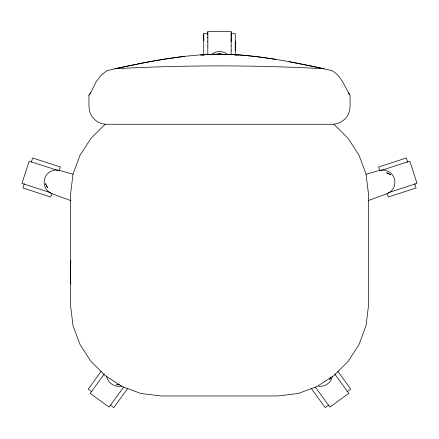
<?xml version="1.0" encoding="UTF-8"?>
<svg xmlns="http://www.w3.org/2000/svg" width="439" height="439" viewBox="0 0 439 439"><rect width="100%" height="100%" fill="white"/><g stroke="black" fill="none" stroke-linecap="round" stroke-linejoin="round"><path stroke-width="0.66" d="M348.165 92.892L350.048 95.054C344.478 86.697 341.515 75.936 332.082 70.706C307.168 64.774 281.981 59.902 256.579 56.609L236.934 54.727L219.5 54.156L202.066 54.727L184.632 56.318L163.209 59.325L143.997 62.739L114.897 68.764L106.918 70.706L100.767 75.579L96.163 81.906L90.527 93.106L88.952 95.054C89.101 100.504 88.535 106.002 89.583 111.396C91.674 118.81 98.775 124.226 106.485 124.27L332.515 124.27C338.661 124.166 344.461 120.835 347.65 115.583C351.123 109.459 349.806 102.221 350.048 95.515M203.723 41.003L203.723 33.699L207.669 33.699M207.817 46.062L207.817 41.266M207.817 37.974L207.817 34.05M207.817 32.53L207.817 31.361L231.183 31.361L231.183 46.062M231.183 50.715L231.183 45.892M231.183 41.754L231.183 37.974M231.183 37.211L231.183 34.05M231.183 33.166L231.183 32.53M235.277 50.842L235.277 41.003M330.084 378.061L329.87 379.345L330.551 377.063M24.332 183.617L22.91 187.991L50.694 197.018L51.912 193.27M31.235 162.359L32.656 157.985L60.439 167.012L59.221 170.766M101.129 371.367L88.25 389.091L91.97 391.797M104.284 373.984L90.187 393.388L109.091 407.123L123.644 387.094M127.798 388.339L113.778 407.639L110.052 404.934M88.952 95.054L90.835 92.892M105.146 124.226L90.955 138.422L80.035 155.258L73.022 174.102L70.542 194.334L70.542 305.44L73.022 325.672L80.035 344.522L90.955 361.357L105.146 375.548L121.982 386.468L140.831 393.481L161.058 395.956L278.013 395.956L298.24 393.481L317.09 386.468L333.925 375.548L348.116 361.357L359.036 344.522L366.049 325.672L368.53 305.44L368.53 194.334L366.049 174.102L359.036 155.258L348.116 138.422L333.925 124.226M213.958 54.771L214.891 53.854L213.941 54.579M328.948 404.934L325.228 407.639L311.207 388.339M347.029 391.797L350.75 389.091L337.871 371.367M368.101 200.656L386.66 193.868A12.27 12.001 72 0 0 394.288 178.492A12.27 12.001 72 0 0 379.082 170.53L365.972 174.267M380.756 170.601L409.828 161.151L417.05 183.381L388.312 192.716M119.172 384.388L116.587 384.767L118.974 384.712M184.632 56.318L182.421 56.609C159.703 59.402 137.27 63.99 114.897 68.764C184.567 64.95 254.433 64.95 324.103 68.764L289.235 61.729M212.701 54.655C233.806 53.251 254.938 56.296 275.791 59.325M212.794 54.634L219.5 54.156L231.101 54.666M211.428 54.672L219.5 54.156L228.845 54.666M202.149 55.1L204.151 54.99M210.155 54.666L219.5 54.156L227.572 54.672M200.398 54.996L204.492 54.815M207.899 54.666L219.5 54.156L226.206 54.634M201.298 54.804L219.5 54.156L226.299 54.655M231.331 33.699L235.277 33.699L235.277 54.924M234.508 54.815L238.602 54.996M234.849 54.99L236.851 55.1M73.028 174.267L59.918 170.53A12.27 12.001 -72 0 0 44.712 178.492A12.27 12.001 -72 0 0 52.34 193.868L70.898 200.656M58.244 170.601L29.172 161.151L21.95 183.381L50.688 192.716M334.716 373.984L348.813 393.388L329.909 407.123L315.356 387.094M407.765 162.359L406.344 157.985L378.555 167.012L379.773 170.766M414.674 183.617L416.095 187.991L388.306 197.018L387.088 193.27M231.183 50.551L231.183 54.859M207.817 32.047L207.817 35.032M207.817 37.211L207.817 41.754M207.817 45.892L207.817 54.859M203.723 33.699L203.723 54.93M211.291 54.584A12.27 12.001 0 0 1 227.709 54.584M332.356 376.64A12.27 12.001 -36 0 1 318.44 386.216M121.806 385.969A12.27 12.001 36 0 1 106.523 376.02M70.942 283.951A5.817 5.466 0 0 1 70.35 281.536L70.35 262.67A5.817 5.466 0 0 1 70.942 260.256M70.35 265.068A5.817 5.466 0 0 1 70.942 262.654M388.658 173.476L386.572 172.714L390.622 174.832L388.658 173.476M47.56 187.694L46.32 185.851L45.53 183.601L47.56 187.694"/></g></svg>
